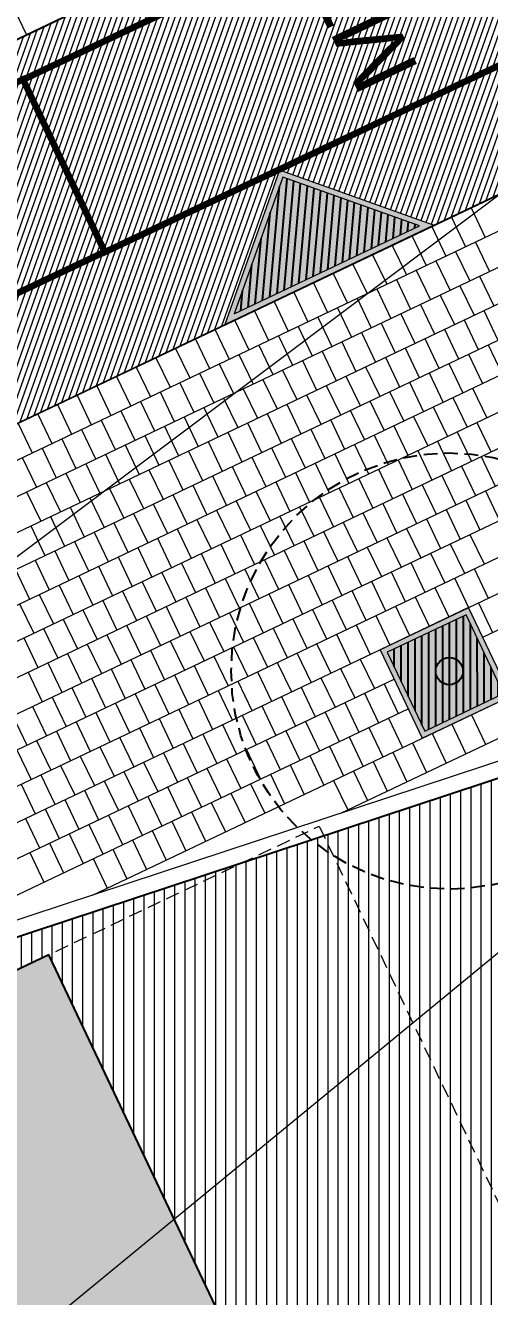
# Model space of a CAD drawing. Header units: metres. Extents: x 678805 to 1359287, y 2747329 to 5497370.
# Drawn here: x 679621.36 to 679629.87, y 2748654.86 to 2748678.18 of the extents above; entities that cross this region are included whole.
import ezdxf
from ezdxf.enums import TextEntityAlignment as Align

# ---------------------------------------------------------------- set-up
doc = ezdxf.new("R2010")
doc.units = ezdxf.units.M
for name, pattern in [('XREF_MON_BUILDINGS$0$DASHEDX2', [1.5, 1, -0.5]), ('XREF_MON_HSC_FURNITURE$0$DASHED2', [0.375, 0.25, -0.125]), ('XREF_MON_SFT_TREES$0$HIDDEN', [0.375, 0.25, -0.125])]:
    doc.linetypes.add(name, pattern=pattern)
for name, color, linetype in [('00_XREF_MON_HSC_PAVEMENT', 7, 'Continuous'), ('00_XREF_TWQ_BUILDINGS', 7, 'Continuous'), ('00_XREF_TWQ_SFT_TREES', 7, 'Continuous'), ('XREF_MON_BUILDINGS$0$00-Modulos ROOFS', 2, 'Continuous'), ('XREF_MON_GENERAL_LAYOUT$0$02-L-Edge Line Step -10cm', 6, 'Continuous'), ('XREF_MON_GENERAL_LAYOUT$0$02-L-Plan Change', 8, 'Continuous'), ('XREF_MON_HSC_PAVEMENT$0$03-TR-Tree Pit_Green', 74, 'Continuous'), ('XREF_MON_SFT_TREES$0$SL_TREE_CANOPY', 251, 'XREF_MON_SFT_TREES$0$HIDDEN'), ('XREF_MON_SFT_TREES$0$SL_TREE_TRUNK', 251, 'Continuous')]:
    doc.layers.add(name, color=color, linetype=linetype)
for name, color, linetype, true_color in [('02-L-Waterfeatures 01', 7, 'Continuous', 0x4da6ff), ('XREF_MON_BUILDINGS$0$0-WIPEOUTS', 7, 'Continuous', 0xffffff), ('XREF_MON_HSC_PAVEMENT$0$03-TR-Tree Pit_White', 7, 'Continuous', 0xfcfcfc), ('XREF_MON_SFT_TREES$0$SL_TREE_ACACIA_NILOTICA', 7, 'Continuous', 0x264d00), ('XREF_MON_SFT_TREES$0$SL_TREE_ZIZIPHUS_SPINA', 7, 'Continuous', 0xc6d408)]:
    doc.layers.add(name, color=color, linetype=linetype, true_color=true_color)
for name, color, linetype, lineweight, true_color in [('XREF_MON_BUILDINGS$0$02-KH-14 Maintenance', 7, 'Continuous', 30, 0xf0b000), ('XREF_MON_HSC_PAVEMENT$0$02-L-Joints-Paviment_07_Precast Concrete Blocks 60X40', 7, 'Continuous', 5, 0x999999), ('XREF_MON_HSC_PAVEMENT$0$03-TR-Pavement_01_Compacted Ground', 7, 'Continuous', 5, 0x5a4f30), ('XREF_MON_HSC_PAVEMENT$0$03-TR-Pavement_06_Concrete Slab in situ', 7, 'Continuous', 9, 0xf7f7f7), ('XREF_MON_HSC_PAVEMENT$0$03-TR-Pavement_07_Precast Concrete Blocks 20X10', 7, 'Continuous', 5, 0x999999), ('XREF_MON_HSC_PAVEMENT$0$03-TR-Pavement_07_Precast Concrete Blocks 60X40', 7, 'Continuous', 5, 0x999999)]:
    doc.layers.add(name, color=color, linetype=linetype, lineweight=lineweight, true_color=true_color)
for name, color, linetype, lineweight in [('XREF_MON_BUILDINGS$0$03-PG-CBIncluded', 8, 'Continuous', 5), ('XREF_MON_GENERAL_LAYOUT$0$02-L-Level Curves 0.25-0.75m', 33, 'Continuous', 5), ('XREF_MON_GENERAL_LAYOUT$0$02-L-Level Curves 0.50m', 33, 'Continuous', 5), ('XREF_MON_GENERAL_LAYOUT$0$02-L-Material Change', 251, 'Continuous', 5), ('XREF_MON_GENERAL_LAYOUT$0$04-BK-Tree Pit', 6, 'Continuous', 5), ('XREF_MON_HSC_FURNITURE$0$02-L-Maintenance truck', 8, 'Continuous', 13), ('XREF_MON_HSC_PAVEMENT$0$02-L-B-Flat Bar', 251, 'Continuous', 5), ('XREF_MON_HSC_PAVEMENT$0$04-BK-Tree Pit', 6, 'Continuous', 5)]:
    doc.layers.add(name, color=color, linetype=linetype, lineweight=lineweight)
doc.layers.get('XREF_MON_BUILDINGS$0$02-KH-14 Maintenance').off()
doc.layers.get('XREF_MON_SFT_TREES$0$SL_TREE_ACACIA_NILOTICA').off()
doc.layers.get('XREF_MON_SFT_TREES$0$SL_TREE_ZIZIPHUS_SPINA').off()
doc.styles.add('XREF_MON_GENERAL_LAYOUT$0$Standard', font='arial.ttf')
doc.styles.add('XREF_MON_HSC_FURNITURE$0$ATK_Arial_5.0mm', font='arial.ttf', dxfattribs={"height": 5})

# ---------------------------------------------------------------- blocks, each defined once
blk = doc.blocks.new('XREF_MON_BUILDINGS$0$maintenance build')
h = blk.add_hatch()
h.set_pattern_fill('ANSI31', color=256, scale=0.05)
h.set_pattern_definition([(70.4479, (679559.08205, 2748654.7319), (-0.149596, 0.053128), [])])
h.paths.add_polyline_path([(679571.849, 2748650.198), (679563.18, 2748646.073), (679557.024, 2748659.068), (679565.688, 2748663.191)])
at = {"layer": 'XREF_MON_BUILDINGS$0$0-WIPEOUTS', "true_color": 0xfcfcfc}
h = blk.add_hatch(color=7, dxfattribs=at)
h.dxf.hatch_style = 1
h.paths.add_polyline_path([(679571.849, 2748650.198), (679563.18, 2748646.073), (679557.02, 2748659.066), (679565.692, 2748663.182)])
at = {"layer": 'XREF_MON_BUILDINGS$0$00-Modulos ROOFS'}
blk.add_lwpolyline([(679557.29, 2748659.195), (679557.02, 2748659.066), (679557.148, 2748658.795), (679563.051, 2748646.344), (679563.18, 2748646.073), (679563.451, 2748646.202), (679571.578, 2748650.069), (679571.849, 2748650.198), (679571.72, 2748650.469), (679565.821, 2748662.911), (679565.692, 2748663.182), (679565.422, 2748663.053)], close=True, dxfattribs=at)
at = {"layer": 'XREF_MON_BUILDINGS$0$00-Modulos ROOFS', "lineweight": 0}
blk.add_lwpolyline([(679571.849, 2748650.198), (679563.18, 2748646.073), (679557.02, 2748659.066), (679565.692, 2748663.182)], close=True, dxfattribs=at)
blk = doc.blocks.new('XREF_MON_BUILDINGS')
at = {"layer": 'XREF_MON_BUILDINGS$0$03-PG-CBIncluded', "linetype": 'XREF_MON_BUILDINGS$0$DASHEDX2', "ltscale": 0.25}
blk.add_lwpolyline([(679613.109, 2748657.004), (679626.743, 2748663.493), (679636.551, 2748642.886), (679622.928, 2748636.371)], close=True, dxfattribs=at)
at = {"layer": 'XREF_MON_BUILDINGS$0$02-KH-14 Maintenance'}
blk.add_blockref('XREF_MON_BUILDINGS$0$maintenance build', (56.094, -2.049), dxfattribs=at)
blk = doc.blocks.new('XREF_MON_SFT_TREES$0$Ziziphus_spina_christi')
h = blk.add_hatch()
h.set_pattern_fill('ANSI31', color=256, scale=0.1)
edge = h.paths.add_edge_path()
edge.add_arc((0, 0), 5, 0, 360)
at = {"layer": 'XREF_MON_SFT_TREES$0$SL_TREE_TRUNK'}
h = blk.add_hatch(color=256, dxfattribs=at)
h.dxf.hatch_style = 1
edge = h.paths.add_edge_path()
edge.add_arc((0, 0), 0.25, 0, 360)
at = {"layer": 'XREF_MON_SFT_TREES$0$SL_TREE_CANOPY', "linetype": 'XREF_MON_SFT_TREES$0$HIDDEN'}
blk.add_circle((0, 0), 5, dxfattribs=at)
at = {"layer": 'XREF_MON_SFT_TREES$0$SL_TREE_TRUNK'}
blk.add_circle((0, 0), 0.25, dxfattribs=at)
blk = doc.blocks.new('XREF_MON_SFT_TREES$0$Acacia_nilotica')
h = blk.add_hatch()
h.set_pattern_fill('ANSI31', color=256, scale=0.1)
edge = h.paths.add_edge_path()
edge.add_arc((0, 0), 4, 0, 360)
at = {"layer": 'XREF_MON_SFT_TREES$0$SL_TREE_TRUNK'}
h = blk.add_hatch(color=256, dxfattribs=at)
h.dxf.hatch_style = 1
edge = h.paths.add_edge_path()
edge.add_arc((0, 0), 0.25, 0, 360)
at = {"layer": 'XREF_MON_SFT_TREES$0$SL_TREE_CANOPY', "linetype": 'XREF_MON_SFT_TREES$0$HIDDEN'}
blk.add_circle((0, 0), 4, dxfattribs=at)
at = {"layer": 'XREF_MON_SFT_TREES$0$SL_TREE_TRUNK'}
blk.add_circle((0, 0), 0.25, dxfattribs=at)
blk = doc.blocks.new('XREF_MON_SFT_TREES')
at = {"layer": 'XREF_MON_SFT_TREES$0$SL_TREE_ACACIA_NILOTICA', "rotation": 25.44812939262281}
blk.add_blockref('XREF_MON_SFT_TREES$0$Acacia_nilotica', (679629.129, 2748666.337), dxfattribs=at)
at = {"layer": 'XREF_MON_SFT_TREES$0$SL_TREE_ZIZIPHUS_SPINA', "rotation": 25.44812939262281}
blk.add_blockref('XREF_MON_SFT_TREES$0$Ziziphus_spina_christi', (679635.392, 2748660.136), dxfattribs=at)
blk = doc.blocks.new('XREF_MON_HSC_PAVEMENT$0$Escocell Quadrat')
at = {"layer": 'XREF_MON_HSC_PAVEMENT$0$03-TR-Tree Pit_Green'}
h = blk.add_hatch(dxfattribs=at)
h.set_pattern_fill('ANSI31', color=256, scale=0.04, angle=19.5514)
h.set_pattern_definition([(64.551379247, (-1794786.01457, -2189831.7944), (-0.114677314033, 0.0545720958565), [])])
h.paths.add_polyline_path([(-1.159, 0.359), (-2.759, 0.359), (-2.759, -1.241), (-1.159, -1.241)])
at = {"layer": 'XREF_MON_HSC_PAVEMENT$0$03-TR-Tree Pit_White'}
h = blk.add_hatch(color=256, dxfattribs=at)
h.dxf.hatch_style = 1
h.paths.add_polyline_path([(-2.859, 0.459), (-1.059, 0.459), (-1.059, -1.341), (-2.859, -1.341)])
at = {"ltscale": 0.3}
blk.add_lwpolyline([(-2.759, -1.241), (-1.159, -1.241), (-1.159, 0.359), (-2.759, 0.359)], close=True, dxfattribs=at)
blk = doc.blocks.new('XREF_MON_HSC_PAVEMENT$0$Alcorque Parking 8m2')
at = {"layer": 'XREF_MON_HSC_PAVEMENT$0$03-TR-Tree Pit_Green', "ltscale": 0.3}
h = blk.add_hatch(dxfattribs=at)
h.set_pattern_fill('ANSI31', color=256, scale=0.04, angle=40)
h.set_pattern_definition([(85, (-679726.04474, -2748720.75428), (-0.1265167266577, 0.011068779329), [])])
h.paths.add_polyline_path([(-1.079, -0.384), (2.316, 1.231), (-0.189, 2.121)])
at = {"layer": 'XREF_MON_HSC_PAVEMENT$0$03-TR-Tree Pit_White'}
h = blk.add_hatch(color=256, dxfattribs=at)
h.dxf.hatch_style = 1
h.paths.add_polyline_path([(-1.254, -0.578), (2.577, 1.245), (-0.25, 2.249)])
blk = doc.blocks.new('*U473')
at = {"layer": 'XREF_MON_HSC_PAVEMENT$0$02-L-Joints-Paviment_07_Precast Concrete Blocks 60X40'}
blk.add_lwpolyline([(0, 0), (0, 0.599)], dxfattribs=at)
blk = doc.blocks.new('*U474')
at = {"layer": 'XREF_MON_HSC_PAVEMENT$0$02-L-Joints-Paviment_07_Precast Concrete Blocks 60X40', "color": 0, "linetype": 'ByBlock', "lineweight": -2, "transparency": 16777216, "rotation": 25.44810013302484}
blk.add_blockref('*U473', (679621.376, 2748678.012), dxfattribs=at)
blk = doc.blocks.new('XREF_MON_HSC_PAVEMENT')
at = {"layer": 'XREF_MON_HSC_PAVEMENT$0$03-TR-Pavement_01_Compacted Ground', "linetype": 'Continuous'}
h = blk.add_hatch(dxfattribs=at)
h.set_pattern_fill('ANSI31', color=256, scale=0.059, angle=45)
h.set_pattern_definition([(90, (652974.11672, 2717198.73223), (-0.187325, 0), [])])
h.paths.add_polyline_path([(679627.965, 2748648.126), (679619.306, 2748644.028), (679624.438, 2748633.281), (679643.219, 2748642.218), (679635.325, 2748666.118), (679612.376, 2748658.539), (679613.109, 2748657.004), (679621.777, 2748661.129)])
h.paths.add_polyline_path([(679643.184, 2748627.108), (679645.247, 2748622.773), (679640.913, 2748620.711), (679638.85, 2748625.045)])
h.paths.add_polyline_path([(679649.344, 2748581.128), (679662.013, 2748585.317), (679645.021, 2748636.762), (679626.168, 2748629.658)])
at = {"layer": 'XREF_MON_HSC_PAVEMENT$0$03-TR-Pavement_06_Concrete Slab in situ', "linetype": 'Continuous'}
h = blk.add_hatch(color=256, dxfattribs=at)
h.dxf.hatch_style = 1
h.paths.add_polyline_path([(679621.777, 2748661.129), (679613.109, 2748657.004), (679619.306, 2748644.028), (679627.965, 2748648.126)])
at = {"layer": 'XREF_MON_HSC_PAVEMENT$0$03-TR-Pavement_07_Precast Concrete Blocks 20X10'}
h = blk.add_hatch(dxfattribs=at)
h.set_pattern_fill('ANSI31', color=256, scale=0.0315, angle=25.5)
h.set_pattern_definition([(70.5, (0, 0), (-0.094275932128, 0.033384858509), [])])
h.paths.add_polyline_path([(679608.734, 2748671.996), (679610.533, 2748668.217), (679613.436, 2748667.186), (679617.336, 2748669.041), (679618.34, 2748671.868), (679621.167, 2748670.864), (679625.012, 2748672.694), (679626.016, 2748675.521), (679628.843, 2748674.517), (679632.688, 2748676.347), (679633.692, 2748679.174), (679636.52, 2748678.17), (679640.357, 2748679.996), (679641.368, 2748682.826), (679644.195, 2748681.823), (679648.039, 2748683.652), (679649.01, 2748686.385), (679649.043, 2748686.478), (679651.87, 2748685.474), (679655.715, 2748687.304), (679656.718, 2748690.131), (679659.546, 2748689.127), (679663.39, 2748690.957), (679664.394, 2748693.783), (679667.221, 2748692.78), (679671.065, 2748694.609), (679672.035, 2748697.341), (679674.896, 2748696.432), (679678.74, 2748698.261), (679679.745, 2748701.088), (679682.572, 2748700.084), (679686.415, 2748701.913), (679687.445, 2748704.817), (679685.646, 2748708.596)])
at = {"layer": 'XREF_MON_HSC_PAVEMENT$0$02-L-B-Flat Bar'}
blk.add_lwpolyline([(679613.436, 2748667.186), (679686.413, 2748701.912)], dxfattribs=at)
at = {"layer": 'XREF_MON_HSC_PAVEMENT$0$02-L-Joints-Paviment_07_Precast Concrete Blocks 60X40'}
blk.add_line((679608.734, 2748671.996), (679667.374, 2748699.901), dxfattribs=at)
for points in [[(679629.529, 2748674.833), (679629.787, 2748674.292)], [(679629.167, 2748674.661), (679629.426, 2748674.12)], [(679628.445, 2748674.317), (679628.704, 2748673.776)], [(679628.806, 2748674.489), (679629.065, 2748673.948)], [(679628.084, 2748674.145), (679628.342, 2748673.604)], [(679629.607, 2748674.206), (679629.865, 2748673.664)], [(679627.723, 2748673.974), (679627.981, 2748673.432)], [(679628.884, 2748673.862), (679629.143, 2748673.32)], [(679629.245, 2748674.034), (679629.504, 2748673.492)], [(679627, 2748673.63), (679627.259, 2748673.088)], [(679627.361, 2748673.802), (679627.62, 2748673.26)], [(679628.523, 2748673.69), (679628.782, 2748673.149)], [(679626.639, 2748673.458), (679626.898, 2748672.917)], [(679628.162, 2748673.518), (679628.42, 2748672.977)], [(679629.323, 2748673.406), (679629.582, 2748672.865)], [(679629.685, 2748673.578), (679629.943, 2748673.037)], [(679626.278, 2748673.286), (679626.536, 2748672.745)], [(679627.439, 2748673.174), (679627.698, 2748672.633)], [(679627.801, 2748673.346), (679628.059, 2748672.805)], [(679628.962, 2748673.235), (679629.221, 2748672.693)], [(679625.555, 2748672.942), (679625.814, 2748672.401)], [(679625.917, 2748673.114), (679626.175, 2748672.573)], [(679627.078, 2748673.002), (679627.337, 2748672.461)], [(679628.601, 2748673.063), (679628.86, 2748672.521)], [(679629.762, 2748672.951), (679630.021, 2748672.409)], [(679625.194, 2748672.77), (679625.453, 2748672.229)], [(679626.717, 2748672.831), (679626.976, 2748672.289)], [(679627.879, 2748672.719), (679628.137, 2748672.177)], [(679628.24, 2748672.891), (679628.498, 2748672.349)], [(679629.401, 2748672.779), (679629.66, 2748672.238)], [(679624.833, 2748672.599), (679625.092, 2748672.057)], [(679625.995, 2748672.487), (679626.253, 2748671.945)], [(679626.356, 2748672.659), (679626.614, 2748672.117)], [(679627.517, 2748672.547), (679627.776, 2748672.006)], [(679629.04, 2748672.607), (679629.299, 2748672.066)], [(679624.111, 2748672.255), (679624.369, 2748671.713)], [(679624.472, 2748672.427), (679624.73, 2748671.885)], [(679625.633, 2748672.315), (679625.892, 2748671.774)], [(679627.156, 2748672.375), (679627.415, 2748671.834)], [(679628.318, 2748672.263), (679628.576, 2748671.722)], [(679628.679, 2748672.435), (679628.937, 2748671.894)], [(679629.84, 2748672.324), (679630.099, 2748671.782)], [(679623.75, 2748672.083), (679624.008, 2748671.542)], [(679625.272, 2748672.143), (679625.531, 2748671.602)], [(679626.434, 2748672.031), (679626.692, 2748671.49)], [(679626.795, 2748672.203), (679627.054, 2748671.662)], [(679627.957, 2748672.092), (679628.215, 2748671.55)], [(679629.118, 2748671.98), (679629.377, 2748671.438)], [(679629.479, 2748672.152), (679629.738, 2748671.61)], [(679623.388, 2748671.911), (679623.647, 2748671.37)], [(679624.55, 2748671.799), (679624.808, 2748671.258)], [(679624.911, 2748671.971), (679625.17, 2748671.43)], [(679626.073, 2748671.859), (679626.331, 2748671.318)], [(679627.234, 2748671.748), (679627.493, 2748671.206)], [(679627.595, 2748671.92), (679627.854, 2748671.378)], [(679628.757, 2748671.808), (679629.015, 2748671.266)], [(679622.666, 2748671.567), (679622.925, 2748671.026)], [(679623.027, 2748671.739), (679623.286, 2748671.198)], [(679624.189, 2748671.627), (679624.447, 2748671.086)], [(679625.35, 2748671.516), (679625.609, 2748670.974)], [(679625.711, 2748671.688), (679625.97, 2748671.146)], [(679626.873, 2748671.576), (679627.132, 2748671.034)], [(679628.396, 2748671.636), (679628.654, 2748671.095)], [(679629.557, 2748671.524), (679629.816, 2748670.983)], [(679622.305, 2748671.395), (679622.563, 2748670.854)], [(679623.466, 2748671.284), (679623.725, 2748670.742)], [(679623.828, 2748671.456), (679624.086, 2748670.914)], [(679624.989, 2748671.344), (679625.248, 2748670.802)], [(679626.512, 2748671.404), (679626.77, 2748670.863)], [(679627.673, 2748671.292), (679627.932, 2748670.751)], [(679628.035, 2748671.464), (679628.293, 2748670.923)], [(679629.196, 2748671.352), (679629.455, 2748670.811)], [(679621.582, 2748671.052), (679621.841, 2748670.51)], [(679621.944, 2748671.224), (679622.202, 2748670.682)], [(679623.105, 2748671.112), (679623.364, 2748670.57)], [(679624.628, 2748671.172), (679624.886, 2748670.631)], [(679625.789, 2748671.06), (679626.048, 2748670.519)], [(679626.151, 2748671.232), (679626.409, 2748670.691)], [(679627.312, 2748671.12), (679627.571, 2748670.579)], [(679628.835, 2748671.181), (679629.093, 2748670.639)], [(679621.221, 2748670.88), (679621.48, 2748670.338)], [(679622.744, 2748670.94), (679623.003, 2748670.399)], [(679623.905, 2748670.828), (679624.164, 2748670.287)], [(679624.267, 2748671), (679624.525, 2748670.459)], [(679625.428, 2748670.888), (679625.687, 2748670.347)], [(679626.951, 2748670.949), (679627.209, 2748670.407)], [(679628.112, 2748670.837), (679628.371, 2748670.295)], [(679628.474, 2748671.009), (679628.732, 2748670.467)], [(679629.635, 2748670.897), (679629.894, 2748670.355)], [(679622.022, 2748670.596), (679622.28, 2748670.055)], [(679622.383, 2748670.768), (679622.641, 2748670.227)], [(679623.544, 2748670.656), (679623.803, 2748670.115)], [(679625.067, 2748670.716), (679625.326, 2748670.175)], [(679626.229, 2748670.605), (679626.487, 2748670.063)], [(679626.59, 2748670.777), (679626.848, 2748670.235)], [(679627.751, 2748670.665), (679628.01, 2748670.123)], [(679629.274, 2748670.725), (679629.533, 2748670.184)], [(679621.66, 2748670.424), (679621.919, 2748669.883)], [(679623.183, 2748670.484), (679623.442, 2748669.943)], [(679624.345, 2748670.373), (679624.603, 2748669.831)], [(679624.706, 2748670.545), (679624.964, 2748670.003)], [(679625.867, 2748670.433), (679626.126, 2748669.891)], [(679627.39, 2748670.493), (679627.649, 2748669.952)], [(679628.552, 2748670.381), (679628.81, 2748669.84)], [(679628.913, 2748670.553), (679629.171, 2748670.012)], [(679621.299, 2748670.252), (679621.558, 2748669.711)], [(679622.461, 2748670.141), (679622.719, 2748669.599)], [(679622.822, 2748670.313), (679623.08, 2748669.771)], [(679623.983, 2748670.201), (679624.242, 2748669.659)], [(679625.506, 2748670.261), (679625.765, 2748669.72)], [(679626.668, 2748670.149), (679626.926, 2748669.608)], [(679627.029, 2748670.321), (679627.287, 2748669.78)], [(679628.19, 2748670.209), (679628.449, 2748669.668)], [(679629.713, 2748670.27), (679629.972, 2748669.728)], [(679622.1, 2748669.969), (679622.358, 2748669.427)], [(679623.622, 2748670.029), (679623.881, 2748669.488)], [(679624.784, 2748669.917), (679625.042, 2748669.376)], [(679625.145, 2748670.089), (679625.404, 2748669.548)], [(679626.307, 2748669.977), (679626.565, 2748669.436)], [(679627.829, 2748670.038), (679628.088, 2748669.496)], [(679628.991, 2748669.926), (679629.249, 2748669.384)], [(679629.352, 2748670.098), (679629.611, 2748669.556)], [(679621.738, 2748669.797), (679621.997, 2748669.256)], [(679622.9, 2748669.685), (679623.158, 2748669.144)], [(679623.261, 2748669.857), (679623.52, 2748669.316)], [(679624.423, 2748669.745), (679624.681, 2748669.204)], [(679625.945, 2748669.806), (679626.204, 2748669.264)], [(679627.107, 2748669.694), (679627.365, 2748669.152)], [(679627.468, 2748669.866), (679627.727, 2748669.324)], [(679628.63, 2748669.754), (679628.888, 2748669.212)], [(679629.791, 2748669.642), (679630.05, 2748669.101)], [(679621.377, 2748669.625), (679621.636, 2748669.084)], [(679622.539, 2748669.513), (679622.797, 2748668.972)], [(679624.061, 2748669.573), (679624.32, 2748669.032)], [(679625.223, 2748669.462), (679625.482, 2748668.92)], [(679625.584, 2748669.634), (679625.843, 2748669.092)], [(679626.746, 2748669.522), (679627.004, 2748668.98)], [(679627.907, 2748669.41), (679628.166, 2748668.869)], [(679628.268, 2748669.582), (679628.527, 2748669.041)], [(679629.43, 2748669.47), (679629.689, 2748668.929)], [(679622.177, 2748669.341), (679622.436, 2748668.8)], [(679623.339, 2748669.23), (679623.598, 2748668.688)], [(679623.7, 2748669.402), (679623.959, 2748668.86)], [(679624.862, 2748669.29), (679625.12, 2748668.748)], [(679626.023, 2748669.178), (679626.282, 2748668.637)], [(679626.384, 2748669.35), (679626.643, 2748668.809)], [(679627.546, 2748669.238), (679627.805, 2748668.697)], [(679629.069, 2748669.298), (679629.327, 2748668.757)], [(679621.455, 2748668.998), (679621.714, 2748668.456)], [(679621.816, 2748669.17), (679622.075, 2748668.628)], [(679622.978, 2748669.058), (679623.236, 2748668.516)], [(679624.139, 2748668.946), (679624.398, 2748668.405)], [(679624.501, 2748669.118), (679624.759, 2748668.577)], [(679625.662, 2748669.006), (679625.921, 2748668.465)], [(679627.185, 2748669.066), (679627.443, 2748668.525)], [(679628.346, 2748668.955), (679628.605, 2748668.413)], [(679628.708, 2748669.127), (679628.966, 2748668.585)], [(679622.255, 2748668.714), (679622.514, 2748668.173)], [(679622.617, 2748668.886), (679622.875, 2748668.345)], [(679623.778, 2748668.774), (679624.037, 2748668.233)], [(679625.301, 2748668.834), (679625.559, 2748668.293)], [(679626.462, 2748668.723), (679626.721, 2748668.181)], [(679626.824, 2748668.895), (679627.082, 2748668.353)], [(679627.985, 2748668.783), (679628.244, 2748668.241)], [(679629.508, 2748668.843), (679629.766, 2748668.302)], [(679621.894, 2748668.542), (679622.153, 2748668.001)], [(679623.417, 2748668.602), (679623.676, 2748668.061)], [(679624.579, 2748668.491), (679624.837, 2748667.949)], [(679624.94, 2748668.663), (679625.198, 2748668.121)], [(679626.101, 2748668.551), (679626.36, 2748668.009)], [(679627.624, 2748668.611), (679627.883, 2748668.069)], [(679628.786, 2748668.499), (679629.044, 2748667.958)], [(679629.147, 2748668.671), (679629.405, 2748668.13)], [(679621.533, 2748668.37), (679621.792, 2748667.829)], [(679622.695, 2748668.259), (679622.953, 2748667.717)], [(679623.056, 2748668.43), (679623.314, 2748667.889)], [(679624.217, 2748668.319), (679624.476, 2748667.777)], [(679625.74, 2748668.379), (679625.999, 2748667.837)], [(679626.902, 2748668.267), (679627.16, 2748667.726)], [(679627.263, 2748668.439), (679627.521, 2748667.898)], [(679628.424, 2748668.327), (679628.683, 2748667.786)], [(679621.172, 2748668.198), (679621.43, 2748667.657)], [(679622.333, 2748668.087), (679622.592, 2748667.545)], [(679623.856, 2748668.147), (679624.115, 2748667.605)], [(679625.018, 2748668.035), (679625.276, 2748667.494)], [(679625.379, 2748668.207), (679625.637, 2748667.666)], [(679626.54, 2748668.095), (679626.799, 2748667.554)], [(679628.063, 2748668.155), (679628.322, 2748667.614)], [(679629.225, 2748668.044), (679629.483, 2748667.502)], [(679629.586, 2748668.216), (679629.844, 2748667.674)], [(679621.972, 2748667.915), (679622.231, 2748667.373)], [(679623.134, 2748667.803), (679623.392, 2748667.262)], [(679623.495, 2748667.975), (679623.754, 2748667.434)], [(679624.657, 2748667.863), (679624.915, 2748667.322)], [(679626.179, 2748667.923), (679626.438, 2748667.382)], [(679627.341, 2748667.812), (679627.599, 2748667.27)], [(679627.702, 2748667.984), (679627.961, 2748667.442)], [(679628.863, 2748667.872), (679629.122, 2748667.33)], [(679621.25, 2748667.571), (679621.508, 2748667.03)], [(679621.611, 2748667.743), (679621.87, 2748667.202)], [(679622.773, 2748667.631), (679623.031, 2748667.09)], [(679624.295, 2748667.691), (679624.554, 2748667.15)], [(679625.457, 2748667.58), (679625.715, 2748667.038)], [(679625.818, 2748667.752), (679626.077, 2748667.21)], [(679626.98, 2748667.64), (679627.238, 2748667.098)], [(679628.502, 2748667.7), (679628.761, 2748667.158)], [(679629.664, 2748667.588), (679629.922, 2748667.047)], [(679622.411, 2748667.459), (679622.67, 2748666.918)], [(679623.573, 2748667.348), (679623.831, 2748666.806)], [(679623.934, 2748667.52), (679624.193, 2748666.978)], [(679625.096, 2748667.408), (679625.354, 2748666.866)], [(679626.618, 2748667.468), (679626.877, 2748666.926)], [(679627.78, 2748667.356), (679628.038, 2748666.815)], [(679628.141, 2748667.528), (679628.4, 2748666.987)], [(679621.689, 2748667.116), (679621.948, 2748666.574)], [(679622.05, 2748667.287), (679622.309, 2748666.746)], [(679623.212, 2748667.176), (679623.47, 2748666.634)], [(679624.734, 2748667.236), (679624.993, 2748666.694)], [(679625.896, 2748667.124), (679626.155, 2748666.583)], [(679626.257, 2748667.296), (679626.516, 2748666.755)], [(679627.419, 2748667.184), (679627.677, 2748666.643)], [(679621.328, 2748666.944), (679621.586, 2748666.402)], [(679622.851, 2748667.004), (679623.109, 2748666.462)], [(679624.012, 2748666.892), (679624.271, 2748666.351)], [(679624.373, 2748667.064), (679624.632, 2748666.523)], [(679625.535, 2748666.952), (679625.793, 2748666.411)], [(679627.058, 2748667.012), (679627.316, 2748666.471)], [(679622.128, 2748666.66), (679622.387, 2748666.119)], [(679622.489, 2748666.832), (679622.748, 2748666.291)], [(679623.651, 2748666.72), (679623.909, 2748666.179)], [(679625.174, 2748666.78), (679625.432, 2748666.239)], [(679626.335, 2748666.669), (679626.594, 2748666.127)], [(679626.696, 2748666.841), (679626.955, 2748666.299)], [(679621.767, 2748666.488), (679622.026, 2748665.947)], [(679623.29, 2748666.548), (679623.548, 2748666.007)], [(679624.451, 2748666.437), (679624.71, 2748665.895)], [(679624.812, 2748666.609), (679625.071, 2748666.067)], [(679625.974, 2748666.497), (679626.233, 2748665.955)], [(679627.136, 2748666.385), (679627.394, 2748665.844)], [(679627.497, 2748666.557), (679627.755, 2748666.015)], [(679621.406, 2748666.316), (679621.664, 2748665.775)], [(679622.567, 2748666.205), (679622.826, 2748665.663)], [(679622.929, 2748666.377), (679623.187, 2748665.835)], [(679624.09, 2748666.265), (679624.349, 2748665.723)], [(679625.252, 2748666.153), (679625.51, 2748665.612)], [(679625.613, 2748666.325), (679625.871, 2748665.783)], [(679626.774, 2748666.213), (679627.033, 2748665.672)], [(679622.206, 2748666.033), (679622.465, 2748665.491)], [(679623.368, 2748665.921), (679623.626, 2748665.38)], [(679623.729, 2748666.093), (679623.987, 2748665.551)], [(679624.89, 2748665.981), (679625.149, 2748665.44)], [(679626.413, 2748666.041), (679626.672, 2748665.5)], [(679627.575, 2748665.929), (679627.833, 2748665.388)], [(679627.936, 2748666.101), (679628.194, 2748665.56)], [(679621.484, 2748665.689), (679621.742, 2748665.148)], [(679621.845, 2748665.861), (679622.104, 2748665.319)], [(679623.006, 2748665.749), (679623.265, 2748665.208)], [(679624.529, 2748665.809), (679624.788, 2748665.268)], [(679625.691, 2748665.698), (679625.949, 2748665.156)], [(679626.052, 2748665.869), (679626.311, 2748665.328)], [(679627.214, 2748665.758), (679627.472, 2748665.216)], [(679621.123, 2748665.517), (679621.381, 2748664.976)], [(679622.645, 2748665.577), (679622.904, 2748665.036)], [(679623.807, 2748665.466), (679624.065, 2748664.924)], [(679624.168, 2748665.637), (679624.427, 2748665.096)], [(679625.33, 2748665.526), (679625.588, 2748664.984)], [(679626.852, 2748665.586), (679627.111, 2748665.044)], [(679628.014, 2748665.474), (679628.272, 2748664.932)], [(679629.537, 2748665.534), (679629.795, 2748664.993)], [(679621.923, 2748665.234), (679622.181, 2748664.692)], [(679622.284, 2748665.405), (679622.543, 2748664.864)], [(679623.446, 2748665.294), (679623.704, 2748664.752)], [(679624.968, 2748665.354), (679625.227, 2748664.812)], [(679626.13, 2748665.242), (679626.389, 2748664.701)], [(679626.491, 2748665.414), (679626.75, 2748664.872)], [(679627.653, 2748665.302), (679627.911, 2748664.761)], [(679629.175, 2748665.362), (679629.434, 2748664.821)], [(679621.562, 2748665.062), (679621.82, 2748664.52)], [(679623.084, 2748665.122), (679623.343, 2748664.58)], [(679624.246, 2748665.01), (679624.505, 2748664.469)], [(679624.607, 2748665.182), (679624.866, 2748664.64)], [(679625.769, 2748665.07), (679626.027, 2748664.529)], [(679627.291, 2748665.13), (679627.55, 2748664.589)], [(679628.453, 2748665.018), (679628.712, 2748664.477)], [(679628.814, 2748665.19), (679629.073, 2748664.649)], [(679621.201, 2748664.89), (679621.459, 2748664.348)], [(679622.362, 2748664.778), (679622.621, 2748664.237)], [(679622.723, 2748664.95), (679622.982, 2748664.408)], [(679623.885, 2748664.838), (679624.143, 2748664.297)], [(679625.408, 2748664.898), (679625.666, 2748664.357)], [(679626.569, 2748664.786), (679626.828, 2748664.245)], [(679626.93, 2748664.958), (679627.189, 2748664.417)], [(679628.092, 2748664.847), (679628.35, 2748664.305)], [(679622.001, 2748664.606), (679622.259, 2748664.065)], [(679623.524, 2748664.666), (679623.782, 2748664.125)], [(679624.685, 2748664.554), (679624.944, 2748664.013)], [(679625.046, 2748664.726), (679625.305, 2748664.185)], [(679626.208, 2748664.615), (679626.466, 2748664.073)], [(679627.731, 2748664.675), (679627.989, 2748664.133)], [(679621.64, 2748664.434), (679621.898, 2748663.893)], [(679622.801, 2748664.323), (679623.06, 2748663.781)], [(679623.162, 2748664.494), (679623.421, 2748663.953)], [(679624.324, 2748664.383), (679624.583, 2748663.841)], [(679625.847, 2748664.443), (679626.105, 2748663.901)], [(679627.008, 2748664.331), (679627.267, 2748663.79)], [(679627.369, 2748664.503), (679627.628, 2748663.961)], [(679621.279, 2748664.262), (679621.537, 2748663.721)], [(679622.44, 2748664.151), (679622.699, 2748663.609)], [(679623.963, 2748664.211), (679624.221, 2748663.669)], [(679625.124, 2748664.099), (679625.383, 2748663.558)], [(679625.486, 2748664.271), (679625.744, 2748663.729)], [(679622.079, 2748663.979), (679622.337, 2748663.437)], [(679623.24, 2748663.867), (679623.499, 2748663.326)], [(679623.602, 2748664.039), (679623.86, 2748663.497)], [(679624.763, 2748663.927), (679625.022, 2748663.386)], [(679621.356, 2748663.635), (679621.615, 2748663.094)], [(679621.718, 2748663.807), (679621.976, 2748663.265)], [(679622.879, 2748663.695), (679623.138, 2748663.154)], [(679624.041, 2748663.583), (679624.299, 2748663.042)], [(679624.402, 2748663.755), (679624.661, 2748663.214)], [(679622.157, 2748663.351), (679622.415, 2748662.81)], [(679622.518, 2748663.523), (679622.777, 2748662.982)], [(679623.68, 2748663.411), (679623.938, 2748662.87)], [(679621.796, 2748663.179), (679622.054, 2748662.638)], [(679623.318, 2748663.24), (679623.577, 2748662.698)], [(679621.434, 2748663.008), (679621.693, 2748662.466)], [(679622.596, 2748662.896), (679622.855, 2748662.354)], [(679622.957, 2748663.068), (679623.216, 2748662.526)]]:
    blk.add_lwpolyline(points, dxfattribs=at)
at = {"layer": 'XREF_MON_HSC_PAVEMENT$0$03-TR-Pavement_07_Precast Concrete Blocks 60X40'}
for p, q in [((679602.439, 2748661.942), (679961.734, 2748832.918)), ((679602.698, 2748661.401), (679961.992, 2748832.376)), ((679602.956, 2748660.859), (679962.25, 2748831.835)), ((679603.215, 2748660.318), (679962.509, 2748831.293)), ((679603.474, 2748659.776), (679962.768, 2748830.752)), ((679603.732, 2748659.235), (679963.026, 2748830.21)), ((679603.991, 2748658.694), (679732.011, 2748719.614)), ((679622.587, 2748662.227), (679673.325, 2748686.371)), ((679604.249, 2748658.152), (679662.942, 2748686.082)), ((679627.151, 2748663.734), (679673.514, 2748685.797)), ((679614.44, 2748662.337), (679656.518, 2748682.361)), ((679605.284, 2748655.986), (679645.194, 2748674.979)), ((679629.741, 2748666.96), (679645.452, 2748674.437)), ((679614.698, 2748661.795), (679639.259, 2748673.483)), ((679605.025, 2748656.528), (679639.517, 2748672.941)), ((679613.46, 2748659.213), (679628.116, 2748666.187)), ((679618.023, 2748660.72), (679628.374, 2748665.645))]:
    blk.add_line(p, q, dxfattribs=at)
at = {"layer": 'XREF_MON_HSC_PAVEMENT$0$02-L-Joints-Paviment_07_Precast Concrete Blocks 60X40'}
blk.add_blockref('*U474', (0, 0), dxfattribs=at)
at = {"layer": 'XREF_MON_HSC_PAVEMENT$0$04-BK-Tree Pit'}
blk.add_blockref('XREF_MON_HSC_PAVEMENT$0$Alcorque Parking 8m2', (679626.265, 2748673.273), dxfattribs=at)
at = {"layer": 'XREF_MON_HSC_PAVEMENT$0$04-BK-Tree Pit', "rotation": 25.44862075299672}
blk.add_blockref('XREF_MON_HSC_PAVEMENT$0$Escocell Quadrat', (679630.637, 2748667.543), dxfattribs=at)
blk = doc.blocks.new('XREF_MON_HSC_FURNITURE$0$maintenance truck')
at = {"linetype": 'XREF_MON_HSC_FURNITURE$0$DASHED2', "const_width": 0.12}
blk.add_lwpolyline([(-4.853, -3.939), (-6.209, -0.712), (4.853, 3.939), (6.209, 0.712)], close=True, dxfattribs=at)
at = {"style": 'XREF_MON_HSC_FURNITURE$0$ATK_Arial_5.0mm'}
blk.add_text('MT', height=1.1954, rotation=113.0113, dxfattribs=at).set_placement((1.069, -0.869))
blk = doc.blocks.new('XREF_MON_HSC_FURNITURE')
at = {"layer": 'XREF_MON_HSC_FURNITURE$0$02-L-Maintenance truck', "rotation": 2.546794727052773}
for p in [(679627.486, 2748678.172), (679616.639, 2748673.04)]:
    blk.add_blockref('XREF_MON_HSC_FURNITURE$0$maintenance truck', p, dxfattribs=at)
blk = doc.blocks.new('XREF_MON_GENERAL_LAYOUT$0$Escocell Quadrat')
at = {"ltscale": 0.3}
blk.add_lwpolyline([(-2.759, -1.241), (-1.159, -1.241), (-1.159, 0.359), (-2.759, 0.359)], close=True, dxfattribs=at)
at = {"layer": 'XREF_MON_GENERAL_LAYOUT$0$02-L-Material Change', "ltscale": 0.3}
blk.add_lwpolyline([(-2.859, -1.341), (-1.059, -1.341), (-1.059, 0.459), (-2.859, 0.459)], close=True, dxfattribs=at)
blk = doc.blocks.new('XREF_MON_GENERAL_LAYOUT$0$Alcorque Parking 8m2')
blk.add_lwpolyline([(2.316, 1.231), (-0.189, 2.121), (-1.079, -0.384)], close=True)
at = {"layer": 'XREF_MON_GENERAL_LAYOUT$0$02-L-Material Change'}
blk.add_lwpolyline([(2.577, 1.245), (-0.25, 2.249), (-1.254, -0.578)], close=True, dxfattribs=at)
blk = doc.blocks.new('XREF_MON_GENERAL_LAYOUT')
at = {"layer": 'XREF_MON_GENERAL_LAYOUT$0$02-L-Edge Line Step -10cm'}
blk.add_line((679635.325, 2748666.118), (679612.376, 2748658.539), dxfattribs=at)
at = {"layer": 'XREF_MON_GENERAL_LAYOUT$0$02-L-Level Curves 0.25-0.75m', "ltscale": 0.3}
blk.add_lwpolyline([(679610.242, 2748644.907), (679635.725, 2748665.865), (679682.109, 2748598.086), (679700.448, 2748604.557)], dxfattribs=at)
at = {"layer": 'XREF_MON_GENERAL_LAYOUT$0$02-L-Level Curves 0.50m', "ltscale": 0.3}
blk.add_lwpolyline([(679650.057, 2748692.325), (679655.697, 2748694.345), (679604.865, 2748656.166)], dxfattribs=at)
at = {"layer": 'XREF_MON_GENERAL_LAYOUT$0$02-L-Material Change'}
blk.add_line((679635.231, 2748666.403), (679611.958, 2748658.717), dxfattribs=at)
at = {"layer": 'XREF_MON_GENERAL_LAYOUT$0$02-L-Material Change', "ltscale": 0.3}
blk.add_lwpolyline([(679686.414, 2748701.914), (679613.436, 2748667.186)], dxfattribs=at)
at = {"layer": 'XREF_MON_GENERAL_LAYOUT$0$02-L-Material Change'}
blk.add_lwpolyline([(679621.777, 2748661.129), (679627.965, 2748648.126), (679619.306, 2748644.028), (679613.109, 2748657.004)], close=True, dxfattribs=at)
at = {"layer": 'XREF_MON_GENERAL_LAYOUT$0$02-L-Plan Change'}
blk.add_line((679609.095, 2748672.168, 0), (679685.285, 2748708.424), dxfattribs=at)
at = {"layer": 'XREF_MON_GENERAL_LAYOUT$0$04-BK-Tree Pit'}
blk.add_blockref('XREF_MON_GENERAL_LAYOUT$0$Alcorque Parking 8m2', (679626.265, 2748673.273), dxfattribs=at)
at = {"layer": 'XREF_MON_GENERAL_LAYOUT$0$04-BK-Tree Pit', "rotation": 25.44862075299672}
blk.add_blockref('XREF_MON_GENERAL_LAYOUT$0$Escocell Quadrat', (679630.637, 2748667.543), dxfattribs=at)
at = {"style": 'XREF_MON_GENERAL_LAYOUT$0$Standard'}
for tag, rotation, p in [('604,00', 330.2643, (679905.77, 2748776.558)), ('603,00', 330.2643, (679901.861, 2748753.477)), ('600,00', 133.826, (679944.597, 2748745.153)), ('602,00', 330.2643, (679883.319, 2748738.727)), ('601,00', 117.8906, (679920.972, 2748732.87)), ('601,00', 330.2643, (679864.777, 2748723.976)), ('600,00', 40.8833, (679777.405, 2748705.444, 1.17)), ('602,00', 330.2643, (679941.275, 2748705.483)), ('601,00', 40.8833, (679701.798, 2748703.889, 1.17)), ('598,00', 62.091, (679810.267, 2748702.619)), ('600,00', 330.2643, (679877.781, 2748691.131)), ('600,00', 19.5511, (679920.444, 2748685.496)), ('601,00', 330.2643, (679934.813, 2748683.804)), ('599,00', 330.2643, (679854.567, 2748679.061)), ('600,00', 88.3928, (679743.913, 2748675.572)), ('599,00', 20.6086, (679924.26, 2748675.216)), ('601,00', 88.3928, (679728.035, 2748671.318, -2)), ('602,00', 88.3928, (679711.826, 2748665.966, -1)), ('603,00', 88.3928, (679695.615, 2748660.611)), ('599,00', 40.8833, (679788.807, 2748655.829, 1.17)), ('601,00', 40.8833, (679627.612, 2748644.603, 1.17)), ('603,00', 41.7058, (679702.499, 2748628.484, 1.17)), ('600,00', 40.8833, (679645.925, 2748597.926, 1.17)), ('599,00', 34.2277, (679673.574, 2748555.136, 5.34))]:
    blk.add_attdef(tag, text='', height=1, rotation=rotation, dxfattribs=at).set_placement(p, align=Align.MIDDLE)
at = {"ltscale": 0.3, "style": 'XREF_MON_GENERAL_LAYOUT$0$Standard'}
for tag, rotation, p in [('603,50', 330.2643, (679911.501, 2748760.57)), ('602,50', 330.2643, (679892.865, 2748745.846)), ('600,50', 133.826, (679933.048, 2748738.729)), ('601,50', 330.2643, (679873.581, 2748731.671)), ('601,50', 101.2857, (679909.522, 2748726.945)), ('602,50', 330.2643, (679948.625, 2748713.86)), ('600,50', 39.606, (679743.243, 2748706.971)), ('600,50', 330.2643, (679880.266, 2748702.726)), ('600,50', 17.3537, (679917.615, 2748690.554)), ('599,50', 330.2643, (679867.197, 2748684.716)), ('599,50', 18.8944, (679921.71, 2748680.578)), ('599,50', 39.606, (679778.991, 2748677.241)), ('600,50', 88.3928, (679735.925, 2748673.586)), ('601,50', 88.3928, (679719.906, 2748668.581)), ('602,50', 88.3928, (679703.474, 2748663.452)), ('598,50', 330.2643, (679861.765, 2748662.397)), ('601,50', 39.606, (679610.513, 2748662.061)), ('600,00', 41.7058, (679752.308, 2748637.685)), ('601,00', 41.7058, (679736.044, 2748634.538)), ('599,00', 35.0835, (679763.043, 2748634.415, 1.17)), ('602,00', 41.7058, (679720.174, 2748633.096, 1.17)), ('600,00', 35.0835, (679747.063, 2748629.903, 1.17)), ('601,00', 35.0835, (679731.246, 2748625.239, 1.17)), ('600,50', 39.606, (679636.92, 2748621.339)), ('602,00', 35.0835, (679715.4, 2748620.639, 1.17)), ('599,50', 28.7604, (679659.482, 2748574.323))]:
    blk.add_attdef(tag, text='', height=1, rotation=rotation, dxfattribs=at).set_placement(p, align=Align.MIDDLE)

msp = doc.modelspace()

# ---------------------------------------------------------------- block references
at = {"layer": '00_XREF_MON_HSC_PAVEMENT'}
msp.add_blockref('XREF_MON_HSC_PAVEMENT', (0, 0), dxfattribs=at)

# ---------------------------------------------------------------- next in the draw order: block references
at = {"layer": '00_XREF_TWQ_BUILDINGS'}
msp.add_blockref('XREF_MON_BUILDINGS', (0, 0), dxfattribs=at)

# ---------------------------------------------------------------- next in the draw order: block references
msp.add_blockref('XREF_MON_BUILDINGS', (0, 0))

# ---------------------------------------------------------------- next in the draw order: block references
msp.add_blockref('XREF_MON_HSC_FURNITURE', (0, 0), dxfattribs=at)
at = {"layer": '00_XREF_TWQ_SFT_TREES'}
msp.add_blockref('XREF_MON_SFT_TREES', (0, 0), dxfattribs=at)
at = {"layer": '02-L-Waterfeatures 01', "color": 18, "true_color": 0x000000}
msp.add_blockref('XREF_MON_GENERAL_LAYOUT', (0, 0), dxfattribs=at)

doc.saveas('drawing.dxf')
